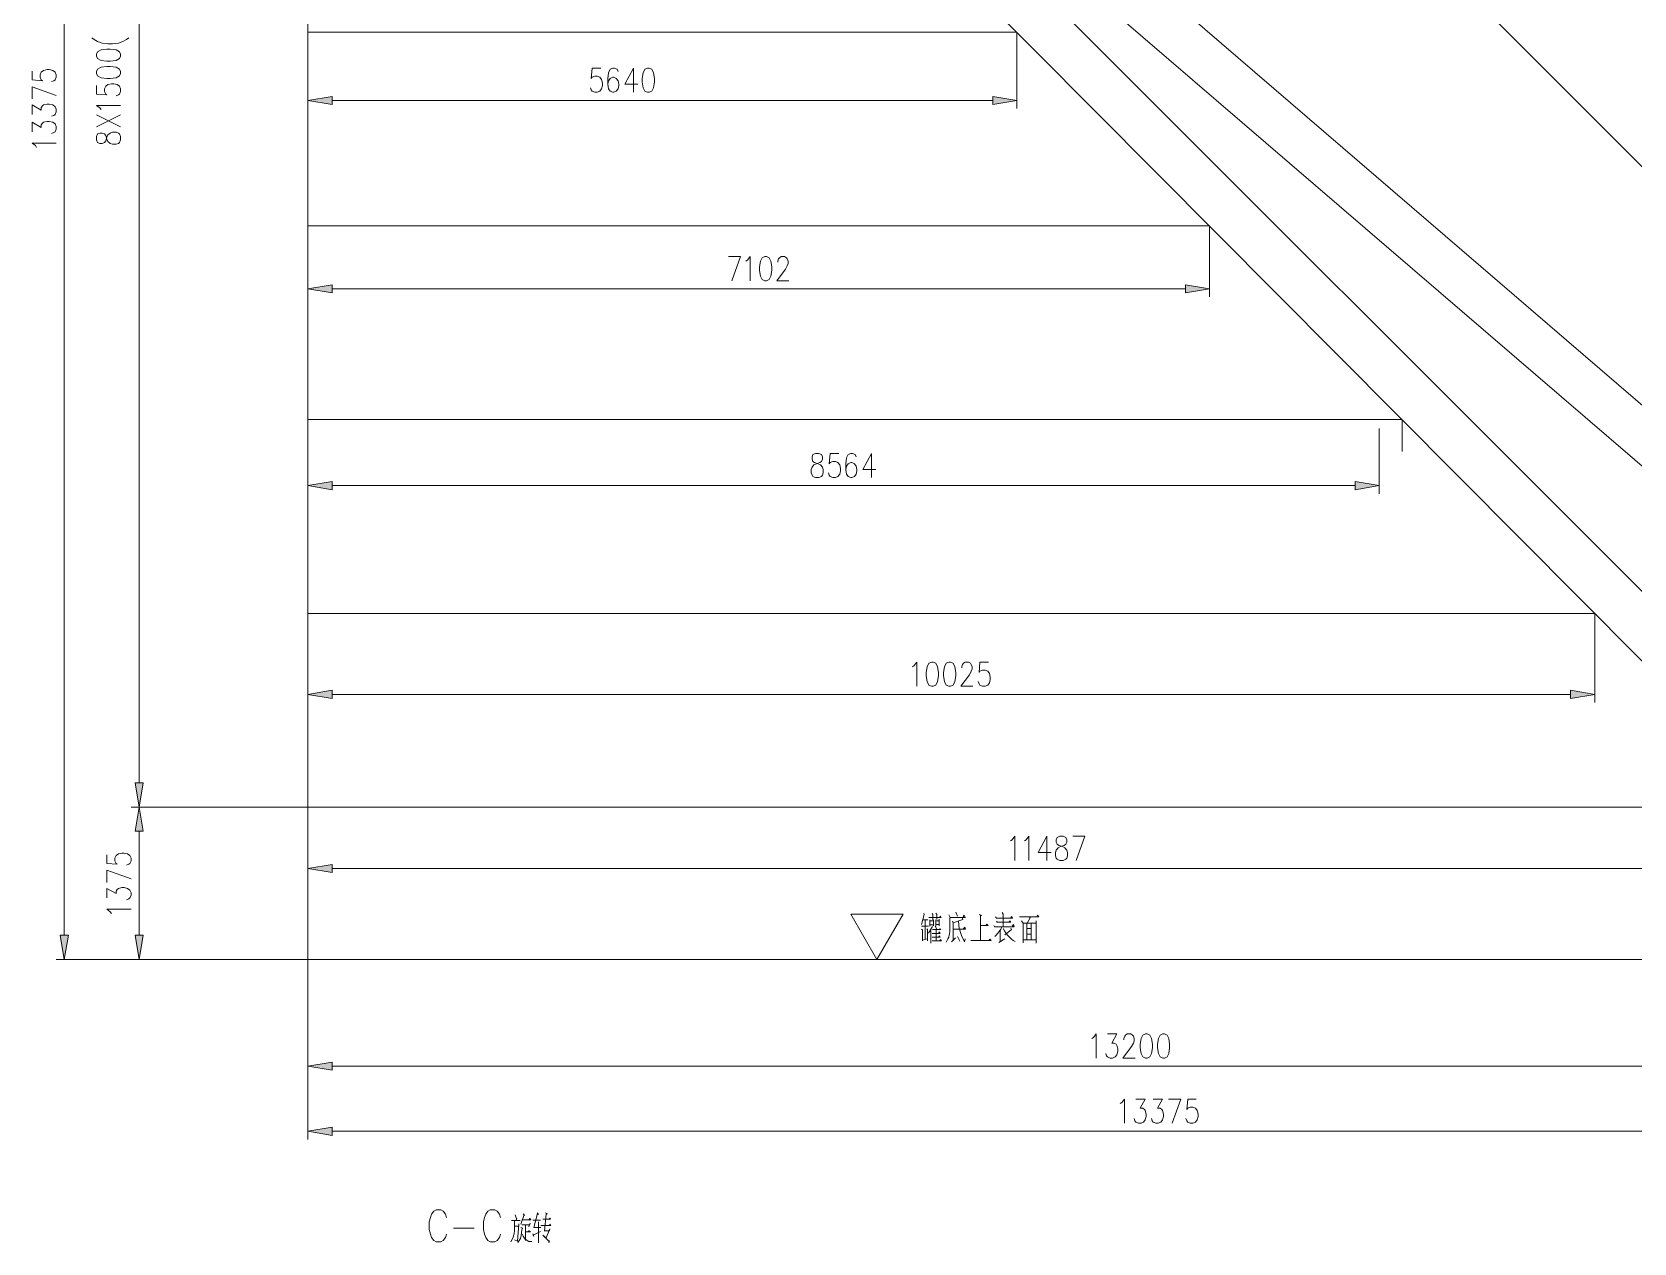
# Model space of a CAD drawing. Header units: millimetres. Extents: x 0 to 829, y 0 to 586.
# Drawn here: x 458.3 to 654, y 290.2 to 438.1 of the extents above; entities that cross this region are included whole.
import ezdxf

# ---------------------------------------------------------------- set-up
doc = ezdxf.new("R2010")
doc.units = ezdxf.units.MM

msp = doc.modelspace()

# ---------------------------------------------------------------- hatches: boundary and pattern name
h = msp.add_hatch(color=0)
h.dxf.hatch_style = 2
h.paths.add_polyline_path([(494.957806, 430.240722), (492.001528, 429.750361), (494.957806, 429.256472)])
h = msp.add_hatch(color=0)
h.dxf.hatch_style = 2
h.paths.add_polyline_path([(575.680417, 430.240722), (578.640222, 429.750361), (575.680417, 429.256472)])
h = msp.add_hatch(color=0)
h.dxf.hatch_style = 2
h.paths.add_polyline_path([(494.957806, 407.218444), (492.001528, 406.724556), (494.957806, 406.234194)])
h = msp.add_hatch(color=0)
h.dxf.hatch_style = 2
h.paths.add_polyline_path([(599.224806, 407.218444), (602.181083, 406.724556), (599.224806, 406.234194)])
h = msp.add_hatch(color=0)
h.dxf.hatch_style = 2
h.paths.add_polyline_path([(494.957806, 383.176639), (492.001528, 382.686278), (494.957806, 382.192389)])
h = msp.add_hatch(color=0)
h.dxf.hatch_style = 2
h.paths.add_polyline_path([(619.957556, 383.176639), (622.917361, 382.686278), (619.957556, 382.192389)])
h = msp.add_hatch(color=0)
h.dxf.hatch_style = 2
h.paths.add_polyline_path([(494.957806, 357.688444), (492.001528, 357.194556), (494.957806, 356.700667)])
h = msp.add_hatch(color=0)
h.dxf.hatch_style = 2
h.paths.add_polyline_path([(646.306528, 357.688444), (649.266333, 357.194556), (646.306528, 356.700667)])
h = msp.add_hatch(color=0)
h.dxf.hatch_style = 2
h.paths.add_polyline_path([(470.880722, 346.378389), (471.371083, 343.422111), (471.864972, 346.378389)])
h = msp.add_hatch(color=0)
h.dxf.hatch_style = 2
h.paths.add_polyline_path([(470.880722, 340.465833), (471.371083, 343.422111), (471.864972, 340.465833)])
h = msp.add_hatch(color=0)
h.dxf.hatch_style = 2
h.paths.add_polyline_path([(494.957806, 336.412417), (492.001528, 335.918528), (494.957806, 335.424639)])
h = msp.add_hatch(color=0)
h.dxf.hatch_style = 2
h.paths.add_polyline_path([(461.74025, 327.765833), (462.234139, 324.809556), (462.728028, 327.765833)])
h = msp.add_hatch(color=0)
h.dxf.hatch_style = 2
h.paths.add_polyline_path([(470.880722, 327.765833), (471.371083, 324.809556), (471.864972, 327.765833)])
h = msp.add_hatch(color=0)
h.dxf.hatch_style = 2
h.paths.add_polyline_path([(494.957806, 312.26125), (492.001528, 311.767361), (494.957806, 311.277)])
h = msp.add_hatch(color=0)
h.dxf.hatch_style = 2
h.paths.add_polyline_path([(494.957806, 304.309639), (492.001528, 303.81575), (494.957806, 303.321861)])

# ---------------------------------------------------------------- linework, layer by layer
at = {"color": 0, "lineweight": 0}
for points in [[(520.03325, 556.584556), (716.957333, 359.791)], [(491.994472, 532.722667), (725.780306, 331.745167)], [(462.234139, 529.766389), (462.234139, 327.765833)], [(471.371083, 346.378389), (471.371083, 529.759333)], [(491.994472, 525.159111), (684.424167, 331.745167)], [(491.994472, 525.155583), (717.183111, 331.745167)], [(492.001528, 525.152056), (492.001528, 324.809556)], [(545.863639, 478.888778), (690.65775, 334.189917)], [(465.599639, 437.384472), (465.878333, 437.172806), (466.301667, 436.961139), (466.866111, 436.749472), (467.568139, 436.643639), (468.132583, 436.643639), (468.838139, 436.749472), (469.402583, 436.961139), (469.822389, 437.172806), (470.104611, 437.384472)], [(574.438639, 438.068861), (492.001528, 438.068861)], [(574.438639, 438.068861), (578.640222, 438.068861)], [(578.640222, 438.068861), (578.640222, 434.188306)], [(458.290083, 433.309889), (458.290083, 432.251556), (459.560083, 432.145722), (459.418972, 432.251556), (459.277861, 432.569056), (459.277861, 432.886556), (459.418972, 433.204056), (459.701194, 433.412194), (460.121, 433.518028), (460.403222, 433.518028), (460.826556, 433.412194), (461.108778, 433.204056), (461.249889, 432.886556), (461.249889, 432.569056), (461.108778, 432.251556), (460.967667, 432.145722), (460.685444, 432.039889)], [(492.001528, 434.216528), (492.001528, 428.762583)], [(527.787306, 433.694417), (526.7325, 433.694417), (526.626667, 432.424417), (526.7325, 432.565528), (527.05, 432.706639), (527.363972, 432.706639), (527.681472, 432.565528), (527.893139, 432.283306), (527.998972, 431.8635), (527.998972, 431.581278), (527.893139, 431.157944), (527.681472, 430.875722), (527.363972, 430.734611), (527.05, 430.734611), (526.7325, 430.875722), (526.626667, 431.016833), (526.520833, 431.299056)], [(529.900444, 433.271083), (529.794611, 433.553306), (529.477111, 433.694417), (529.265444, 433.694417), (528.951472, 433.553306), (528.739806, 433.129972), (528.633972, 432.424417), (528.633972, 431.722389), (528.739806, 431.157944), (528.951472, 430.875722), (529.265444, 430.734611), (529.371278, 430.734611), (529.688778, 430.875722), (529.900444, 431.157944), (530.006278, 431.581278), (530.006278, 431.722389), (529.900444, 432.142194), (529.688778, 432.424417), (529.371278, 432.565528), (529.265444, 432.565528), (528.951472, 432.424417), (528.739806, 432.142194), (528.633972, 431.722389)], [(531.801917, 433.694417), (530.747111, 431.722389), (532.331083, 431.722389)], [(531.801917, 433.694417), (531.801917, 430.734611)], [(578.640222, 434.188306), (578.640222, 428.762583)], [(458.290083, 429.92675), (458.290083, 431.408417), (461.249889, 430.350083)], [(466.160556, 431.574222), (466.160556, 430.515889), (467.430556, 430.410056), (467.289444, 430.515889), (467.148333, 430.833389), (467.148333, 431.150889), (467.289444, 431.468389), (467.568139, 431.680056), (467.991472, 431.785889), (468.273694, 431.785889), (468.697028, 431.680056), (468.97925, 431.468389), (469.120361, 431.150889), (469.120361, 430.833389), (468.97925, 430.515889), (468.838139, 430.410056), (468.555917, 430.30775)], [(458.290083, 428.025278), (458.290083, 429.189444), (459.418972, 428.554444), (459.418972, 428.871944), (459.560083, 429.083611), (459.701194, 429.189444), (460.121, 429.295278), (460.403222, 429.295278), (460.826556, 429.189444), (461.108778, 428.977778), (461.249889, 428.660278), (461.249889, 428.342778), (461.108778, 428.025278), (460.967667, 427.919444), (460.685444, 427.813611)], [(466.725, 428.614417), (466.583889, 428.826083), (466.160556, 429.143583), (469.120361, 429.143583)], [(494.957806, 429.750361), (575.680417, 429.750361)], [(458.290083, 425.912139), (458.290083, 427.076306), (459.418972, 426.441306), (459.418972, 426.758806), (459.560083, 426.970472), (459.701194, 427.076306), (460.121, 427.182139), (460.403222, 427.182139), (460.826556, 427.076306), (461.108778, 426.864639), (461.249889, 426.547139), (461.249889, 426.229639), (461.108778, 425.912139), (460.967667, 425.809833), (460.685444, 425.704)], [(469.120361, 426.504806), (466.160556, 427.982944)], [(466.160556, 426.504806), (469.120361, 427.982944)], [(458.854528, 424.010667), (458.713417, 424.222333), (458.290083, 424.539833), (461.249889, 424.539833)], [(597.983028, 414.408056), (492.001528, 414.408056)], [(597.983028, 414.408056), (602.181083, 414.408056)], [(602.181083, 414.408056), (602.181083, 410.5275)], [(543.394194, 410.668611), (544.872333, 410.668611), (543.817528, 407.712333)], [(545.507333, 410.104167), (545.719, 410.245278), (546.032972, 410.668611), (546.032972, 407.712333)], [(549.416111, 409.966583), (549.416111, 410.104167), (549.521944, 410.386389), (549.627778, 410.5275), (549.835917, 410.668611), (550.25925, 410.668611), (550.470917, 410.5275), (550.57675, 410.386389), (550.682583, 410.104167), (550.682583, 409.825472), (550.57675, 409.54325), (550.365083, 409.119917), (549.310278, 407.712333), (550.788417, 407.712333)], [(602.181083, 410.5275), (602.181083, 405.740306)], [(492.001528, 407.571222), (492.001528, 405.740306)], [(494.957806, 406.724556), (599.224806, 406.724556)], [(621.523889, 390.74725), (492.001528, 390.74725)], [(621.523889, 390.74725), (625.721944, 390.74725)], [(622.917361, 389.685389), (622.917361, 381.6985)], [(625.721944, 390.74725), (625.721944, 386.863167)], [(492.001528, 388.824611), (492.001528, 381.6985)], [(556.877361, 386.630333), (555.822556, 386.630333), (555.716722, 385.360333), (555.822556, 385.501444), (556.136528, 385.642556), (556.454028, 385.642556), (556.771528, 385.501444), (556.983194, 385.219222), (557.089028, 384.799417), (557.089028, 384.517194), (556.983194, 384.093861), (556.771528, 383.811639), (556.454028, 383.670528), (556.136528, 383.670528), (555.822556, 383.811639), (555.716722, 383.95275), (555.610889, 384.234972)], [(558.9905, 386.207), (558.884667, 386.489222), (558.567167, 386.630333), (558.3555, 386.630333), (558.038, 386.489222), (557.829861, 386.065889), (557.724028, 385.360333), (557.724028, 384.658306), (557.829861, 384.093861), (558.038, 383.811639), (558.3555, 383.670528), (558.461333, 383.670528), (558.778833, 383.811639), (558.9905, 384.093861), (559.096333, 384.517194), (559.096333, 384.658306), (558.9905, 385.078111), (558.778833, 385.360333), (558.461333, 385.501444), (558.3555, 385.501444), (558.038, 385.360333), (557.829861, 385.078111), (557.724028, 384.658306)], [(560.891972, 386.630333), (559.833639, 384.658306), (561.421139, 384.658306)], [(560.891972, 386.630333), (560.891972, 383.670528)], [(494.957806, 382.686278), (619.957556, 382.686278)], [(645.06475, 367.082917), (492.001528, 367.082917)], [(645.06475, 367.082917), (649.266333, 367.082917)], [(649.266333, 367.082917), (649.266333, 363.202361)], [(649.266333, 363.202361), (649.266333, 356.210306)], [(492.001528, 361.688944), (492.001528, 356.210306)], [(565.88025, 360.574167), (566.091917, 360.715278), (566.405889, 361.138611), (566.405889, 358.182333)], [(571.898639, 360.433056), (571.898639, 360.574167), (572.004472, 360.856389), (572.110306, 360.9975), (572.321972, 361.138611), (572.745306, 361.138611), (572.956972, 360.9975), (573.062806, 360.856389), (573.168639, 360.574167), (573.168639, 360.291944), (573.062806, 360.01325), (572.851139, 359.589917), (571.792806, 358.182333), (573.274472, 358.182333)], [(575.175944, 361.138611), (574.117611, 361.138611), (574.011778, 359.872139), (574.117611, 360.01325), (574.435111, 360.154361), (574.752611, 360.154361), (575.070111, 360.01325), (575.281778, 359.731028), (575.387611, 359.307694), (575.387611, 359.025472), (575.281778, 358.602139), (575.070111, 358.319917), (574.752611, 358.182333), (574.435111, 358.182333), (574.117611, 358.319917), (574.011778, 358.461028), (573.905944, 358.74325)], [(494.957806, 357.194556), (646.306528, 357.194556)], [(492.001528, 343.422111), (470.386833, 343.422111)], [(492.001528, 343.422111), (470.386833, 343.422111)], [(492.001528, 343.422111), (492.001528, 334.934278)], [(668.605611, 343.422111), (492.001528, 343.422111)], [(471.371083, 340.465833), (471.371083, 327.765833)], [(577.860583, 339.298139), (578.07225, 339.43925), (578.38975, 339.862583), (578.38975, 336.906306)], [(579.550389, 339.298139), (579.762056, 339.43925), (580.079556, 339.862583), (580.079556, 336.906306)], [(582.298528, 339.862583), (581.240194, 337.890556), (582.827694, 337.890556)], [(582.298528, 339.862583), (582.298528, 336.906306)], [(585.466472, 339.862583), (586.944611, 339.862583), (585.889806, 336.906306)], [(467.430556, 337.601278), (467.430556, 336.546472), (468.697028, 336.440639), (468.555917, 336.546472), (468.414806, 336.860444), (468.414806, 337.177944), (468.555917, 337.495444), (468.838139, 337.707111), (469.261472, 337.812944), (469.540167, 337.812944), (469.9635, 337.707111), (470.245722, 337.495444), (470.386833, 337.177944), (470.386833, 336.860444), (470.245722, 336.546472), (470.104611, 336.440639), (469.822389, 336.334806)], [(467.430556, 334.221667), (467.430556, 335.699806), (470.386833, 334.645)], [(494.957806, 335.918528), (669.847389, 335.918528)], [(467.430556, 332.320194), (467.430556, 333.480833), (468.555917, 332.849361), (468.555917, 333.163333), (468.697028, 333.375), (468.838139, 333.480833), (469.261472, 333.586667), (469.540167, 333.586667), (469.9635, 333.480833), (470.245722, 333.269167), (470.386833, 332.955194), (470.386833, 332.637694), (470.245722, 332.320194), (470.104611, 332.214361), (469.822389, 332.108528)], [(467.991472, 330.418722), (467.850361, 330.630389), (467.430556, 330.947889), (470.386833, 330.947889)], [(561.541083, 324.809556), (558.337861, 330.35875)], [(564.747833, 330.35875), (558.369611, 330.35875)], [(561.541083, 324.809556), (564.747833, 330.35875)], [(567.263139, 330.461056), (567.319583, 330.305833), (566.995028, 329.081694)], [(566.995028, 328.884139), (567.824056, 328.884139)], [(567.203167, 329.632028), (567.764083, 329.632028)], [(567.439528, 329.593222), (567.439528, 327.268417)], [(567.884028, 329.949528), (569.390389, 329.949528), (569.302194, 330.108278), (569.185778, 329.949528)], [(568.000444, 329.632028), (568.000444, 328.884139)], [(568.000444, 329.515611), (568.416722, 329.515611)], [(568.000444, 329.042889), (568.444944, 329.042889)], [(568.268556, 330.42225), (568.35675, 330.305833), (568.35675, 329.632028)], [(568.444944, 329.632028), (568.444944, 328.922944)], [(568.653083, 328.884139), (568.857694, 328.527833)], [(568.681306, 329.632028), (568.741278, 329.554417), (568.741278, 328.884139)], [(568.741278, 330.461056), (568.857694, 330.305833), (568.857694, 329.674361)], [(568.7695, 329.081694), (569.154028, 329.081694)], [(568.80125, 329.515611), (569.154028, 329.515611)], [(569.154028, 329.713167), (569.154028, 328.922944)], [(570.455778, 329.949528), (570.455778, 328.489028), (570.455778, 328.213861), (570.395806, 327.9775), (570.367583, 327.779944), (570.307611, 327.543583), (570.219417, 327.346028), (569.983056, 326.912111)], [(570.339361, 330.2635), (570.455778, 330.027139)], [(570.487528, 329.949528), (572.350194, 329.949528)], [(571.993889, 329.871917), (572.022111, 329.674361), (570.872056, 329.27925), (570.780333, 329.476806)], [(570.840306, 329.240444), (570.840306, 327.070861)], [(571.196611, 330.581), (571.373, 330.108278)], [(571.521167, 329.476806), (571.581139, 328.608972), (571.669333, 328.372611), (571.729306, 328.097444), (571.8175, 327.857556), (571.905694, 327.621194), (572.053861, 327.346028), (572.23025, 326.950917), (572.318444, 327.346028)], [(572.318444, 329.988333), (572.202028, 330.224694), (572.082083, 330.027139)], [(574.036472, 330.305833), (574.301056, 330.185889), (574.184639, 330.2635), (574.184639, 327.109667), (573.031056, 327.109667), (575.514611, 327.109667), (575.338222, 327.307222), (575.218278, 327.109667)], [(574.212861, 328.96175), (575.130083, 328.96175), (574.981917, 329.1205), (574.861972, 328.922944)], [(575.810944, 328.96175), (575.899139, 328.806528), (578.322722, 328.806528), (578.206306, 329.081694), (578.058139, 328.884139)], [(576.015556, 330.027139), (576.163722, 329.871917), (578.086361, 329.871917), (578.026389, 330.065944), (577.909972, 329.949528)], [(576.1355, 329.476806), (576.223694, 329.356861), (577.909972, 329.356861), (577.821778, 329.515611), (577.701833, 329.395667)], [(576.844583, 330.542194), (576.964528, 330.344639), (576.964528, 328.845333)], [(578.975361, 330.027139), (581.31075, 330.027139), (581.162583, 330.224694), (581.074389, 330.065944)], [(579.211722, 329.515611), (579.388111, 329.240444), (579.388111, 326.8345), (579.388111, 327.187278), (580.986194, 327.187278), (580.986194, 326.795694), (580.986194, 329.515611), (580.986194, 329.240444), (579.388111, 329.240444), (579.860833, 329.240444), (579.860833, 327.268417), (579.860833, 327.899889), (580.393528, 327.899889), (580.393528, 327.268417), (580.393528, 329.240444), (580.393528, 328.608972), (579.860833, 328.608972)], [(580.188917, 330.027139), (580.277111, 329.910722), (579.949028, 329.318056)], [(566.995028, 328.527833), (567.114972, 328.411417), (567.114972, 327.070861)], [(567.114972, 327.148472), (567.675889, 327.346028)], [(567.647667, 328.570167), (567.735861, 328.450222), (567.735861, 327.070861)], [(568.325, 328.845333), (567.852278, 328.016306)], [(568.120389, 328.333806), (568.120389, 326.795694)], [(568.296778, 327.9775), (569.273972, 327.9775), (569.154028, 328.175056), (569.065833, 327.9775)], [(568.296778, 327.543583), (569.273972, 327.543583), (569.185778, 327.702333), (569.094056, 327.582389)], [(568.296778, 327.070861), (569.422139, 327.070861), (569.333944, 327.229611), (569.242222, 327.109667)], [(568.325, 328.450222), (569.333944, 328.450222), (569.242222, 328.570167), (569.154028, 328.450222)], [(568.7695, 328.450222), (568.7695, 327.148472)], [(570.663917, 326.950917), (571.136639, 327.465972)], [(570.900278, 328.527833), (572.350194, 328.527833), (572.262, 328.767722), (572.113833, 328.570167)], [(571.373, 327.621194), (571.669333, 327.032056)], [(576.816361, 328.767722), (576.668194, 328.527833), (576.491806, 328.213861), (576.283667, 327.9775), (576.107278, 327.779944), (575.927361, 327.621194)], [(576.431833, 326.873306), (577.169139, 327.346028)], [(576.608222, 328.333806), (576.608222, 326.950917)], [(576.964528, 328.608972), (577.140917, 328.291472), (577.349056, 327.9775), (577.525444, 327.741139), (577.733583, 327.543583), (577.969944, 327.307222), (578.174556, 327.109667), (578.410917, 326.989722)], [(577.909972, 328.647778), (577.969944, 328.450222), (577.349056, 327.938694), (577.169139, 327.81875)], [(492.273167, 324.809556), (461.249889, 324.809556)], [(492.273167, 324.809556), (470.386833, 324.809556)], [(492.001528, 324.809556), (492.001528, 302.8315)], [(492.001528, 324.809556), (492.001528, 310.783111)], [(492.001528, 324.809556), (700.045167, 324.809556)], [(587.801861, 315.1505), (588.01, 315.291611), (588.3275, 315.711417), (588.3275, 312.755139)], [(589.703333, 315.711417), (590.863972, 315.711417), (590.228972, 314.586056), (590.546472, 314.586056), (590.758139, 314.444944), (590.863972, 314.303833), (590.969806, 313.8805), (590.969806, 313.598278), (590.863972, 313.178472), (590.652306, 312.89625), (590.334806, 312.755139), (590.017306, 312.755139), (589.703333, 312.89625), (589.5975, 313.037361), (589.491667, 313.319583)], [(591.707111, 315.009389), (591.707111, 315.1505), (591.812944, 315.429194), (591.918778, 315.570306), (592.130444, 315.711417), (592.553778, 315.711417), (592.765444, 315.570306), (592.871278, 315.429194), (592.977111, 315.1505), (592.977111, 314.868278), (592.871278, 314.586056), (592.659611, 314.162722), (591.604806, 312.755139), (593.082944, 312.755139)], [(690.14975, 311.767361), (494.957806, 311.767361)], [(591.269667, 307.195361), (591.481333, 307.336472), (591.798833, 307.759806), (591.798833, 304.803528)], [(593.171139, 307.759806), (594.331778, 307.759806), (593.700306, 306.634444), (594.017806, 306.634444), (594.229472, 306.493333), (594.331778, 306.352222), (594.437611, 305.928889), (594.437611, 305.646667), (594.331778, 305.223333), (594.123639, 304.944639), (593.806139, 304.803528), (593.488639, 304.803528), (593.171139, 304.944639), (593.065306, 305.08575), (592.959472, 305.364444)], [(595.284278, 307.759806), (596.444917, 307.759806), (595.813444, 306.634444), (596.127417, 306.634444), (596.339083, 306.493333), (596.444917, 306.352222), (596.55075, 305.928889), (596.55075, 305.646667), (596.444917, 305.223333), (596.23325, 304.944639), (595.919278, 304.803528), (595.601778, 304.803528), (595.284278, 304.944639), (595.178444, 305.08575), (595.072611, 305.364444)], [(597.18575, 307.759806), (598.663889, 307.759806), (597.609083, 304.803528)], [(600.565361, 307.759806), (599.510556, 307.759806), (599.404722, 306.493333), (599.510556, 306.634444), (599.828056, 306.775556), (600.142028, 306.775556), (600.459528, 306.634444), (600.671194, 306.352222), (600.777028, 305.928889), (600.777028, 305.646667), (600.671194, 305.223333), (600.459528, 304.944639), (600.142028, 304.803528), (599.828056, 304.803528), (599.510556, 304.944639), (599.404722, 305.08575), (599.298889, 305.364444)], [(494.957806, 303.81575), (697.088889, 303.81575)], [(508.938389, 293.3065), (508.797278, 293.680444), (508.515056, 294.057917), (508.232833, 294.244889), (507.668389, 294.244889), (507.389694, 294.057917), (507.107472, 293.680444), (506.966361, 293.3065), (506.82525, 292.742056), (506.82525, 291.803667), (506.966361, 291.239222), (507.107472, 290.865278), (507.389694, 290.487806), (507.668389, 290.300833), (508.232833, 290.300833), (508.515056, 290.487806), (508.797278, 290.865278), (508.938389, 291.239222)], [(515.5565, 293.3065), (515.415389, 293.680444), (515.133167, 294.057917), (514.854472, 294.244889), (514.290028, 294.244889), (514.007806, 294.057917), (513.725583, 293.680444), (513.584472, 293.3065), (513.443361, 292.742056), (513.443361, 291.803667), (513.584472, 291.239222), (513.725583, 290.865278), (514.007806, 290.487806), (514.290028, 290.300833), (514.854472, 290.300833), (515.133167, 290.487806), (515.415389, 290.865278), (515.5565, 291.239222)], [(518.294056, 293.733361), (518.473972, 293.535806), (518.442222, 293.652222), (518.00125, 292.470417)], [(520.012083, 293.849778), (520.16025, 293.652222), (520.068528, 293.772167), (519.627556, 292.075306), (520.484806, 292.075306), (520.188472, 292.075306), (520.188472, 292.745583), (520.188472, 290.180889)], [(521.0175, 293.849778), (521.282083, 293.733361), (521.133917, 293.733361), (520.897556, 291.602583), (520.929306, 291.680194), (521.518444, 291.680194), (521.578417, 291.916556), (521.133917, 290.812361), (520.721167, 291.129861), (521.458472, 290.378444), (521.518444, 290.459583), (521.43025, 290.180889)], [(509.781528, 291.990639), (512.318, 291.990639)], [(516.875889, 292.904333), (517.941278, 292.904333), (517.260417, 292.904333), (517.232194, 291.719), (517.200444, 291.285083), (517.052278, 290.773556), (516.787694, 290.300833)], [(517.260417, 292.234056), (517.793111, 292.234056), (517.793111, 292.509222), (517.793111, 292.470417), (517.616722, 290.378444), (517.232194, 290.576)], [(517.348611, 293.613417), (517.496778, 293.140694), (517.525, 293.218306), (517.468556, 292.981944)], [(518.029472, 292.075306), (518.265833, 291.997694), (518.177639, 291.997694), (518.117667, 291.443833), (518.057694, 291.091056), (517.9695, 290.73475), (517.644944, 290.223222)], [(518.145889, 292.389278), (519.094861, 292.389278), (519.151306, 292.586833), (519.006667, 292.152917)], [(518.265833, 293.02075), (519.243028, 293.02075), (519.123083, 293.1795), (519.006667, 292.981944)], [(518.590389, 292.389278), (518.590389, 290.498389), (518.590389, 291.524972), (519.183056, 291.524972), (519.006667, 291.680194), (518.886722, 291.524972)], [(519.507611, 292.981944), (520.424833, 292.981944)], [(520.484806, 292.311667), (521.698361, 292.311667), (521.578417, 292.470417), (521.518444, 292.311667)], [(520.721167, 293.101889), (521.638389, 293.101889), (521.578417, 293.218306), (521.43025, 293.063083)], [(518.177639, 291.246278), (518.325806, 291.009917), (518.562167, 290.657139), (519.006667, 290.339639), (519.359444, 290.339639)], [(519.507611, 291.285083), (519.595806, 291.009917), (519.535833, 291.129861), (520.424833, 291.563778)]]:
    msp.add_lwpolyline(points, dxfattribs=at)
for points in [[(466.160556, 435.1655), (466.301667, 434.848), (466.725, 434.636333), (467.430556, 434.5305), (467.850361, 434.5305), (468.555917, 434.636333), (468.97925, 434.848), (469.120361, 435.1655), (469.120361, 435.377167), (468.97925, 435.694667), (468.555917, 435.906333), (467.850361, 436.008639), (467.430556, 436.008639), (466.725, 435.906333), (466.301667, 435.694667), (466.160556, 435.377167)], [(466.160556, 433.052361), (466.301667, 432.734861), (466.725, 432.523194), (467.430556, 432.417361), (467.850361, 432.417361), (468.555917, 432.523194), (468.97925, 432.734861), (469.120361, 433.052361), (469.120361, 433.264028), (468.97925, 433.581528), (468.555917, 433.793194), (467.850361, 433.899028), (467.430556, 433.899028), (466.725, 433.793194), (466.301667, 433.581528), (466.160556, 433.264028)], [(533.491722, 433.694417), (533.174222, 433.553306), (532.962556, 433.129972), (532.856722, 432.424417), (532.856722, 432.004611), (532.962556, 431.299056), (533.174222, 430.875722), (533.491722, 430.734611), (533.703389, 430.734611), (534.020889, 430.875722), (534.232556, 431.299056), (534.338389, 432.004611), (534.338389, 432.424417), (534.232556, 433.129972), (534.020889, 433.553306), (533.703389, 433.694417)], [(494.957806, 430.240722), (492.001528, 429.750361), (494.957806, 429.256472)], [(575.680417, 430.240722), (578.640222, 429.750361), (575.680417, 429.256472)], [(466.160556, 424.917306), (466.301667, 424.603333), (466.583889, 424.4975), (466.866111, 424.4975), (467.148333, 424.603333), (467.289444, 424.811472), (467.430556, 425.234806), (467.568139, 425.552306), (467.850361, 425.763972), (468.132583, 425.869806), (468.555917, 425.869806), (468.838139, 425.763972), (468.97925, 425.658139), (469.120361, 425.340639), (469.120361, 424.917306), (468.97925, 424.603333), (468.838139, 424.4975), (468.555917, 424.391667), (468.132583, 424.391667), (467.850361, 424.4975), (467.568139, 424.709167), (467.430556, 425.023139), (467.289444, 425.446472), (467.148333, 425.658139), (466.866111, 425.763972), (466.583889, 425.763972), (466.301667, 425.658139), (466.160556, 425.340639)], [(547.828611, 410.668611), (547.514639, 410.5275), (547.302972, 410.104167), (547.197139, 409.402139), (547.197139, 408.978806), (547.302972, 408.27325), (547.514639, 407.853444), (547.828611, 407.712333), (548.040278, 407.712333), (548.357778, 407.853444), (548.569444, 408.27325), (548.675278, 408.978806), (548.675278, 409.402139), (548.569444, 410.104167), (548.357778, 410.5275), (548.040278, 410.668611)], [(494.957806, 407.218444), (492.001528, 406.724556), (494.957806, 406.234194)], [(599.224806, 407.218444), (602.181083, 406.724556), (599.224806, 406.234194)], [(554.026917, 386.630333), (553.709417, 386.489222), (553.603583, 386.207), (553.603583, 385.924778), (553.709417, 385.642556), (553.921083, 385.501444), (554.340889, 385.360333), (554.658389, 385.219222), (554.870056, 384.937), (554.975889, 384.658306), (554.975889, 384.234972), (554.870056, 383.95275), (554.764222, 383.811639), (554.446722, 383.670528), (554.026917, 383.670528), (553.709417, 383.811639), (553.603583, 383.95275), (553.49775, 384.234972), (553.49775, 384.658306), (553.603583, 384.937), (553.81525, 385.219222), (554.13275, 385.360333), (554.552556, 385.501444), (554.764222, 385.642556), (554.870056, 385.924778), (554.870056, 386.207), (554.764222, 386.489222), (554.446722, 386.630333)], [(494.957806, 383.176639), (492.001528, 382.686278), (494.957806, 382.192389)], [(619.957556, 383.176639), (622.917361, 382.686278), (619.957556, 382.192389)], [(568.201528, 361.138611), (567.887556, 360.9975), (567.675889, 360.574167), (567.570056, 359.872139), (567.570056, 359.448806), (567.675889, 358.74325), (567.887556, 358.319917), (568.201528, 358.182333), (568.413194, 358.182333), (568.730694, 358.319917), (568.942361, 358.74325), (569.048194, 359.448806), (569.048194, 359.872139), (568.942361, 360.574167), (568.730694, 360.9975), (568.413194, 361.138611)], [(570.314667, 361.138611), (569.997167, 360.9975), (569.789028, 360.574167), (569.683194, 359.872139), (569.683194, 359.448806), (569.789028, 358.74325), (569.997167, 358.319917), (570.314667, 358.182333), (570.526333, 358.182333), (570.843833, 358.319917), (571.0555, 358.74325), (571.161333, 359.448806), (571.161333, 359.872139), (571.0555, 360.574167), (570.843833, 360.9975), (570.526333, 361.138611)], [(494.957806, 357.688444), (492.001528, 357.194556), (494.957806, 356.700667)], [(646.306528, 357.688444), (649.266333, 357.194556), (646.306528, 356.700667)], [(470.880722, 346.378389), (471.371083, 343.422111), (471.864972, 346.378389)], [(470.880722, 340.465833), (471.371083, 343.422111), (471.864972, 340.465833)], [(583.8825, 339.862583), (583.565, 339.721472), (583.459167, 339.43925), (583.459167, 339.157028), (583.565, 338.878333), (583.776667, 338.737222), (584.2, 338.596111), (584.5175, 338.455), (584.725639, 338.172778), (584.831472, 337.890556), (584.831472, 337.467222), (584.725639, 337.188528), (584.623333, 337.047417), (584.305833, 336.906306), (583.8825, 336.906306), (583.565, 337.047417), (583.459167, 337.188528), (583.353333, 337.467222), (583.353333, 337.890556), (583.459167, 338.172778), (583.670833, 338.455), (583.988333, 338.596111), (584.411667, 338.737222), (584.623333, 338.878333), (584.725639, 339.157028), (584.725639, 339.43925), (584.623333, 339.721472), (584.305833, 339.862583)], [(494.957806, 336.412417), (492.001528, 335.918528), (494.957806, 335.424639)], [(461.74025, 327.765833), (462.234139, 324.809556), (462.728028, 327.765833)], [(470.880722, 327.765833), (471.371083, 324.809556), (471.864972, 327.765833)], [(594.349417, 315.711417), (594.031917, 315.570306), (593.82025, 315.1505), (593.714417, 314.444944), (593.714417, 314.021611), (593.82025, 313.319583), (594.031917, 312.89625), (594.349417, 312.755139), (594.561083, 312.755139), (594.878583, 312.89625), (595.09025, 313.319583), (595.196083, 314.021611), (595.196083, 314.444944), (595.09025, 315.1505), (594.878583, 315.570306), (594.561083, 315.711417)], [(596.462556, 315.711417), (596.145056, 315.570306), (595.933389, 315.1505), (595.827556, 314.444944), (595.827556, 314.021611), (595.933389, 313.319583), (596.145056, 312.89625), (596.462556, 312.755139), (596.674222, 312.755139), (596.991722, 312.89625), (597.203389, 313.319583), (597.305694, 314.021611), (597.305694, 314.444944), (597.203389, 315.1505), (596.991722, 315.570306), (596.674222, 315.711417)], [(494.957806, 312.26125), (492.001528, 311.767361), (494.957806, 311.277)], [(494.957806, 304.309639), (492.001528, 303.81575), (494.957806, 303.321861)]]:
    msp.add_lwpolyline(points, close=True, dxfattribs=at)

doc.saveas('drawing.dxf')
